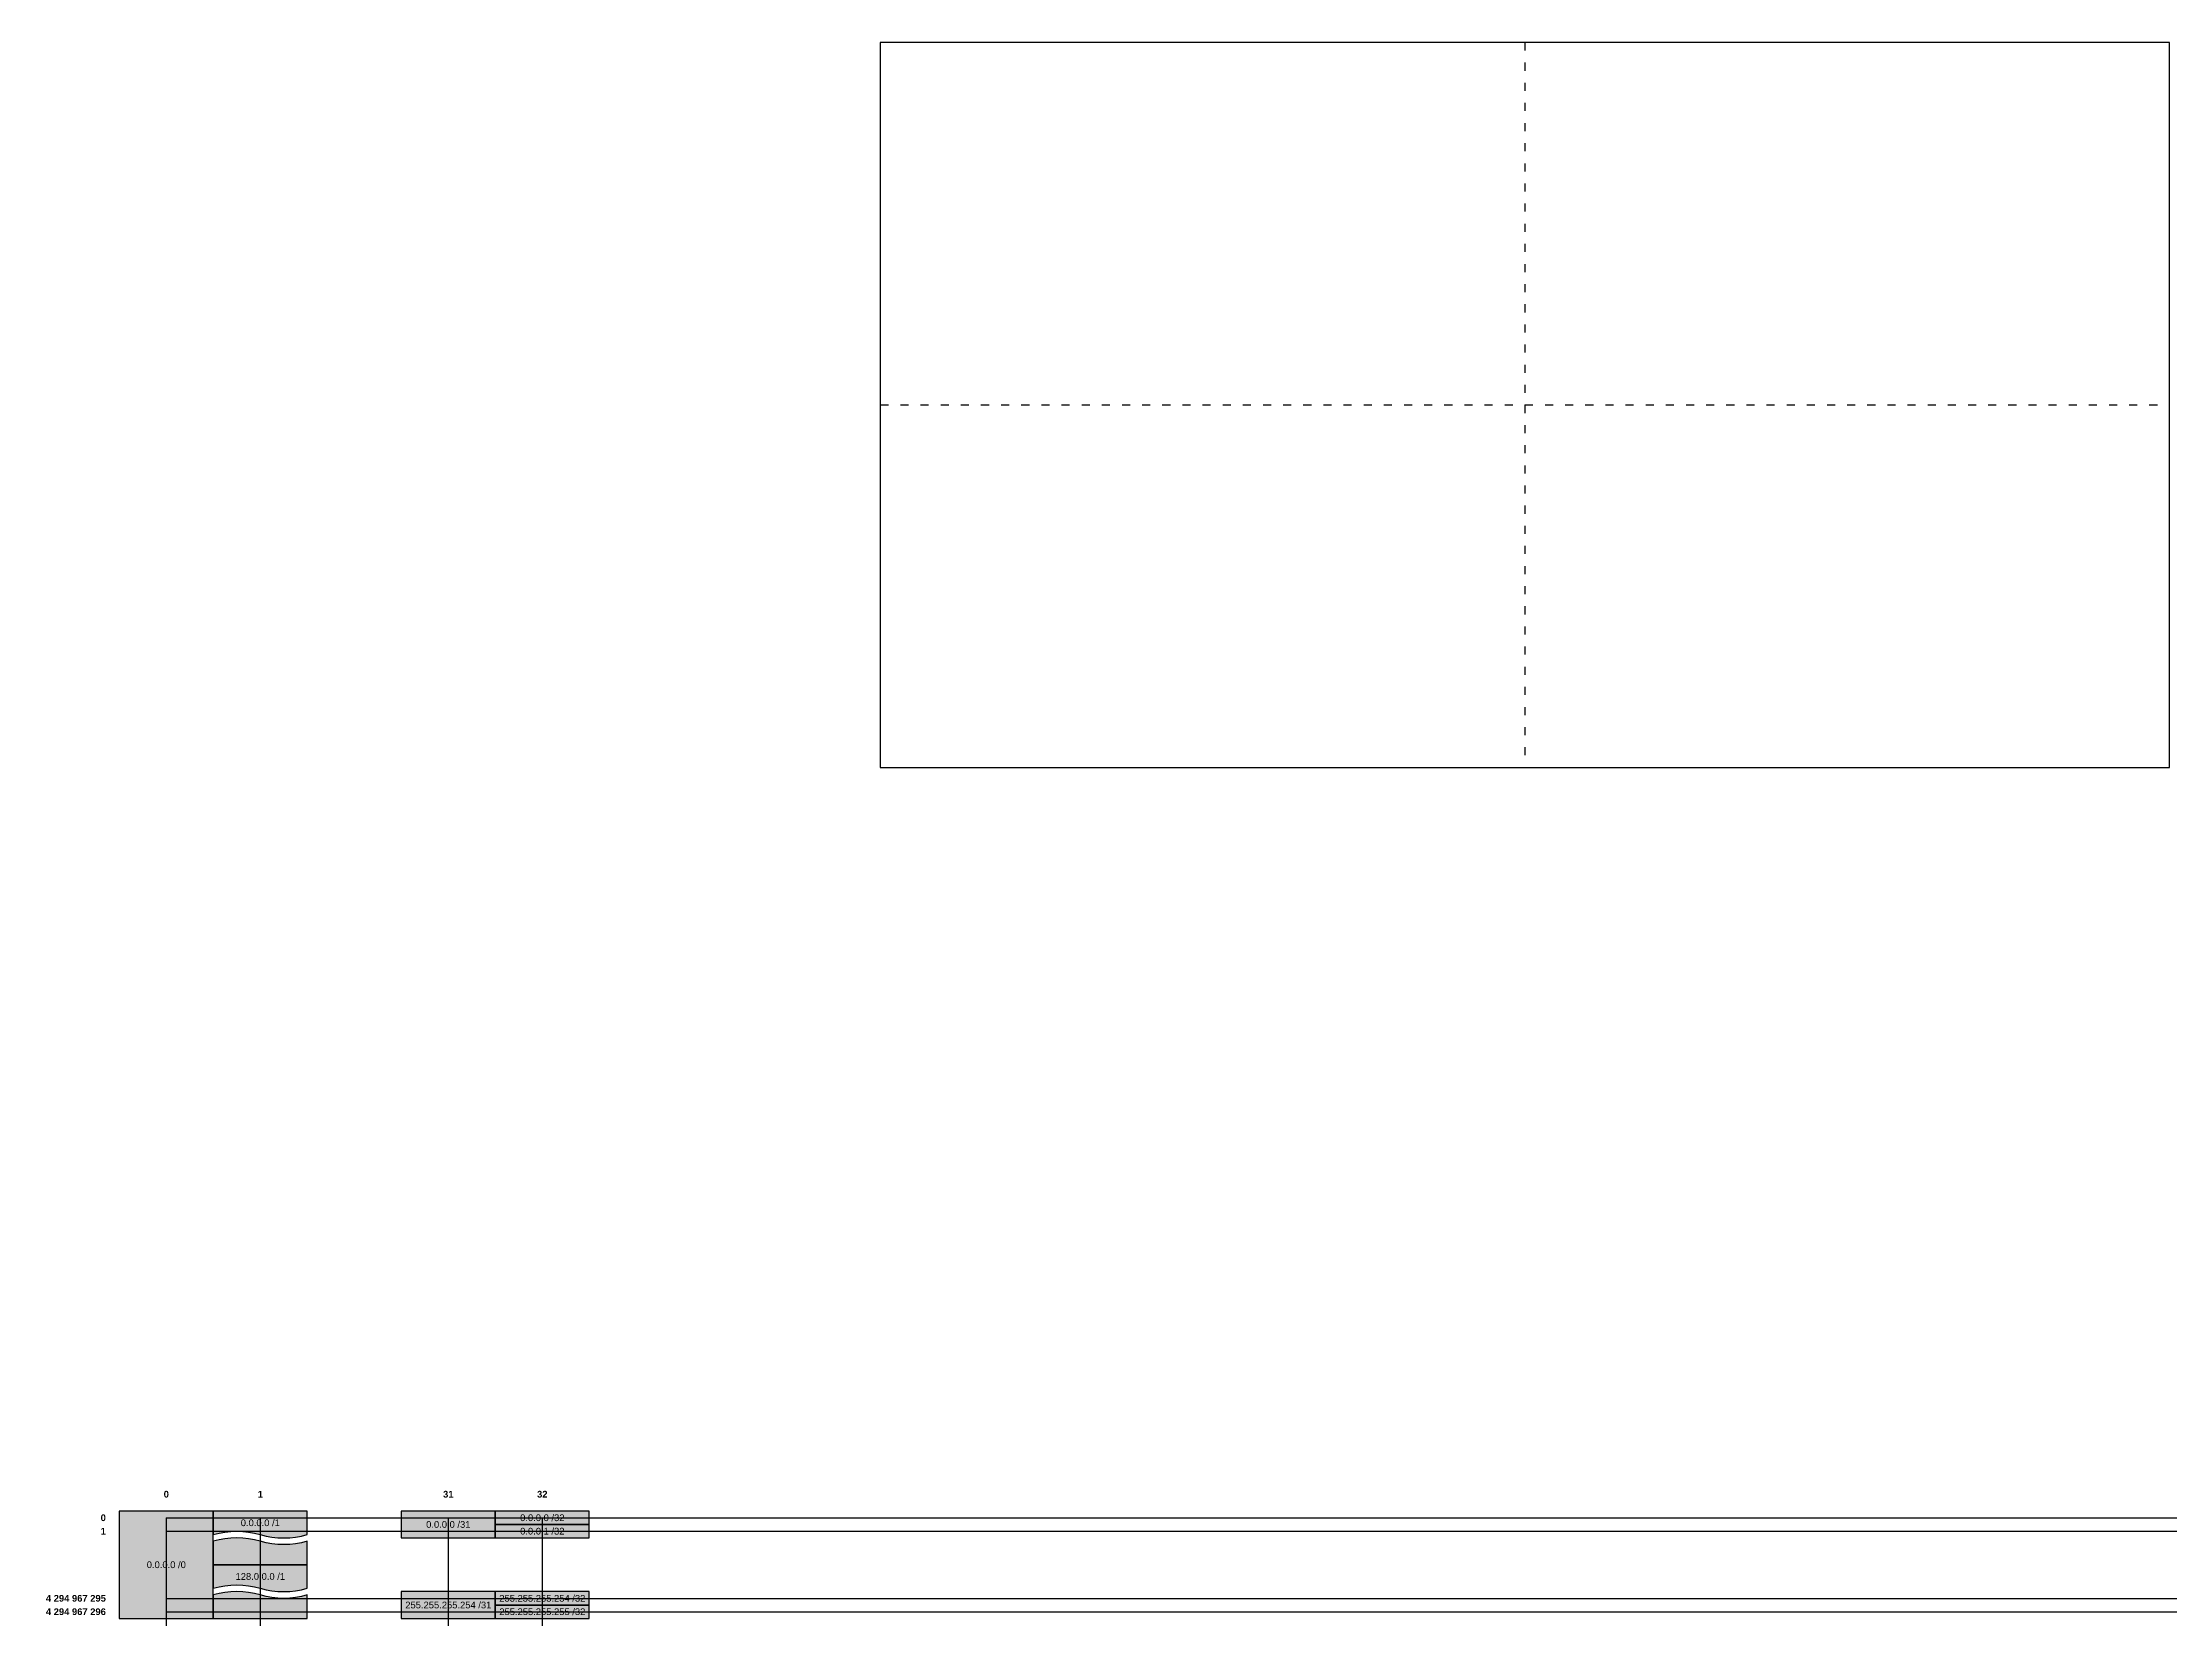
# Model space of a CAD drawing. Header units: millimetres. Extents: x 4074 to 7242, y 2955 to 5302.
import ezdxf

# ---------------------------------------------------------------- set-up
doc = ezdxf.new("R2010")
doc.units = ezdxf.units.MM
doc.linetypes.add('ACAD_ISO03W100', pattern=[30, 12, -18])
doc.styles.get("Standard").update_dxf_attribs({"font": 'arial.ttf'})

msp = doc.modelspace()

# ---------------------------------------------------------------- hatches: boundary and pattern name
at = {"transparency": 33554559}
h = msp.add_hatch(color=9, dxfattribs=at)
h.dxf.hatch_style = 1
h.paths.add_polyline_path([(4328.467355204288, 3114.507883939525), (4188.467355204288, 3114.507883939525), (4188.467355204288, 2954.507883939525), (4328.467355204288, 2954.507883939525)])
h = msp.add_hatch(color=9, dxfattribs=at)
h.dxf.hatch_style = 1
edge = h.paths.add_edge_path()
edge.add_line((4468.467355204288, 3114.507883939525), (4328.467355204288, 3114.507883939525))
edge.add_line((4328.467355204288, 3114.507883939525), (4328.467355204288, 3079.507883939525))
edge.add_arc((4363.467355204288, 2959.507883939525), 125, 73.73979529168798, 106.26020470831199, ccw=False)
edge.add_arc((4433.467355204288, 3199.507883939525), 125, 253.739795291688, 286.260204708312)
edge.add_line((4468.467355204288, 3079.507883939525), (4468.467355204288, 3114.507883939525))
h = msp.add_hatch(color=9, dxfattribs=at)
h.dxf.hatch_style = 1
h.paths.add_polyline_path([(4748.467355204288, 3114.507883939525), (4608.467355204288, 3114.507883939525), (4608.467355204288, 3074.507883939525), (4748.467355204288, 3074.507883939525)])
h = msp.add_hatch(color=9, dxfattribs=at)
h.dxf.hatch_style = 1
h.paths.add_polyline_path([(4888.467355204288, 3114.507883939525), (4748.467355204288, 3114.507883939525), (4748.467355204288, 3094.507883939525), (4888.467355204288, 3094.507883939525)])
h = msp.add_hatch(color=9, dxfattribs=at)
h.dxf.hatch_style = 1
edge = h.paths.add_edge_path()
edge.add_line((4328.467355204288, 3034.507883939525), (4468.467355204288, 3034.507883939525))
edge.add_line((4468.467355204288, 3034.507883939525), (4468.467355204288, 3069.507883939525))
edge.add_arc((4433.467355204288, 3189.507883939525), 125, 253.73979529168798, 286.26020470831196, ccw=False)
edge.add_arc((4363.467355204288, 2949.507883939525), 125, 73.73979529168804, 106.2602047083119)
edge.add_line((4328.467355204288, 3069.507883939525), (4328.467355204288, 3034.507883939525))
h = msp.add_hatch(color=9, dxfattribs=at)
h.dxf.hatch_style = 1
h.paths.add_polyline_path([(4888.467355204288, 3094.507883939525), (4748.467355204288, 3094.507883939525), (4748.467355204288, 3074.507883939525), (4888.467355204288, 3074.507883939525)])
h = msp.add_hatch(color=9, dxfattribs=at)
h.dxf.hatch_style = 1
edge = h.paths.add_edge_path()
edge.add_line((4468.467355204288, 3034.507883939525), (4328.467355204288, 3034.507883939525))
edge.add_line((4328.467355204288, 3034.507883939525), (4328.467355204288, 2999.507883939525))
edge.add_arc((4363.467355204288, 2879.507883939525), 125, 73.73979529168798, 106.26020470831199, ccw=False)
edge.add_arc((4433.467355204288, 3119.507883939525), 125, 253.739795291688, 286.260204708312)
edge.add_line((4468.467355204288, 2999.507883939525), (4468.467355204288, 3034.507883939525))
h = msp.add_hatch(color=9, dxfattribs=at)
h.dxf.hatch_style = 1
edge = h.paths.add_edge_path()
edge.add_line((4328.467355204288, 2954.507883939525), (4468.467355204288, 2954.507883939525))
edge.add_line((4468.467355204288, 2954.507883939525), (4468.467355204288, 2989.507883939525))
edge.add_arc((4433.467355204288, 3109.507883939525), 125, 253.73979529168798, 286.26020470831196, ccw=False)
edge.add_arc((4363.467355204288, 2869.507883939525), 125, 73.73979529168804, 106.2602047083119)
edge.add_line((4328.467355204288, 2989.507883939525), (4328.467355204288, 2954.507883939525))
h = msp.add_hatch(color=9, dxfattribs=at)
h.dxf.hatch_style = 1
h.paths.add_polyline_path([(4748.467355204288, 2994.507883939525), (4608.467355204288, 2994.507883939525), (4608.467355204288, 2954.507883939525), (4748.467355204288, 2954.507883939525)])
h = msp.add_hatch(color=9, dxfattribs=at)
h.dxf.hatch_style = 1
h.paths.add_polyline_path([(4888.467355204288, 2994.507883939525), (4748.467355204288, 2994.507883939525), (4748.467355204288, 2974.507883939525), (4888.467355204288, 2974.507883939525)])
h = msp.add_hatch(color=9, dxfattribs=at)
h.dxf.hatch_style = 1
h.paths.add_polyline_path([(4888.467355204288, 2974.507883939525), (4748.467355204288, 2974.507883939525), (4748.467355204288, 2954.507883939525), (4888.467355204288, 2954.507883939525)])

# ---------------------------------------------------------------- linework, layer by layer
at = {"color": 9}
for p, direction in [((4258.467355204288, 3104.507883939525), (0, -1)), ((4258.467355204288, 3104.507883939525), (1, 0)), ((4398.467355204288, 3104.507883939525), (0, -1)), ((4678.467355204288, 3104.507883939525), (0, -1)), ((4818.467355204288, 3104.507883939525), (0, -1)), ((4258.467355204288, 3084.507883939525), (1, 0)), ((4258.467355204288, 2984.507883939525), (1, 0)), ((4258.467355204288, 2964.507883939525), (1, 0))]:
    msp.add_ray(p, direction, dxfattribs=at)
for points in [[(5321.807680137338, 4222.495946863599), (7241.807680137338, 4222.495946863599), (7241.807680137338, 5302.495946863599), (5321.807680137338, 5302.495946863599)], [(4328.467355204288, 3114.507883939525), (4188.467355204288, 3114.507883939525), (4188.467355204288, 2954.507883939525), (4328.467355204288, 2954.507883939525)], [(4748.467355204288, 3114.507883939525), (4608.467355204288, 3114.507883939525), (4608.467355204288, 3074.507883939525), (4748.467355204288, 3074.507883939525)], [(4888.467355204288, 3114.507883939525), (4748.467355204288, 3114.507883939525), (4748.467355204288, 3094.507883939525), (4888.467355204288, 3094.507883939525)], [(4888.467355204288, 3094.507883939525), (4748.467355204288, 3094.507883939525), (4748.467355204288, 3074.507883939525), (4888.467355204288, 3074.507883939525)], [(4748.467355204288, 2994.507883939525), (4608.467355204288, 2994.507883939525), (4608.467355204288, 2954.507883939525), (4748.467355204288, 2954.507883939525)], [(4888.467355204288, 2994.507883939525), (4748.467355204288, 2994.507883939525), (4748.467355204288, 2974.507883939525), (4888.467355204288, 2974.507883939525)], [(4888.467355204288, 2974.507883939525), (4748.467355204288, 2974.507883939525), (4748.467355204288, 2954.507883939525), (4888.467355204288, 2954.507883939525)]]:
    msp.add_lwpolyline(points, close=True)
at = {"linetype": 'ACAD_ISO03W100'}
for points in [[(6281.807680137338, 5302.495946863599), (6281.807680137338, 4222.495946863599)], [(5321.807680137338, 4762.495946863599), (7241.807680137338, 4762.495946863599)]]:
    msp.add_lwpolyline(points, dxfattribs=at)
for points in [[(4468.467355204288, 3114.507883939525), (4328.467355204288, 3114.507883939525), (4328.467355204288, 3079.507883939525, -0.1428571428571428), (4398.467355204288, 3079.507883939525, 0.1428571428571428), (4468.467355204288, 3079.507883939525)], [(4328.467355204288, 3034.507883939525), (4468.467355204288, 3034.507883939525), (4468.467355204288, 3069.507883939525, -0.1428571428571428), (4398.467355204288, 3069.507883939525, 0.1428571428571428), (4328.467355204288, 3069.507883939525)], [(4468.467355204288, 3034.507883939525), (4328.467355204288, 3034.507883939525), (4328.467355204288, 2999.507883939525, -0.1428571428571428), (4398.467355204288, 2999.507883939525, 0.1428571428571428), (4468.467355204288, 2999.507883939525)], [(4328.467355204288, 2954.507883939525), (4468.467355204288, 2954.507883939525), (4468.467355204288, 2989.507883939525, -0.1428571428571428), (4398.467355204288, 2989.507883939525, 0.1428571428571428), (4328.467355204288, 2989.507883939525)]]:
    msp.add_lwpolyline(points, format="xyb", close=True)

# ---------------------------------------------------------------- texts
at = {"char_height": 10, "attachment_point": 5}
for s, insert in [('0.0.0.0 /32', (4818.467355204288, 3104.507883939525)), ('0.0.0.0 /1', (4398.467355204288, 3097.007883939525)), ('0.0.0.0 /31', (4678.467355204288, 3094.507883939525)), ('0.0.0.1 /32', (4818.467355204288, 3084.507883939525)), ('0.0.0.0 /0', (4258.467355204288, 3034.507883939525)), ('128.0.0.0 /1', (4398.467355204288, 3017.007883939525)), ('255.255.255.254 /31', (4678.467355204288, 2974.507883939525)), ('255.255.255.254 /32', (4818.467355204288, 2984.507883939525)), ('255.255.255.255 /32', (4818.467355204288, 2964.507883939525))]:
    msp.add_mtext(s, dxfattribs=dict(at, insert=insert))

# ---------------------------------------------------------------- next in the draw order: texts
at = {"char_height": 10, "bg_fill": 3, "box_fill_scale": 1.5, "bg_fill_color": 256, "bg_fill_transparency": 0}
for s, insert, attachment_point in [('{\\fArial|b1|i0|c204|p34;0}', (4258.467355204288, 3134.507883939525), 8), ('{\\fArial|b1|i0|c204|p34;1}', (4398.467355204288, 3134.507883939525), 8), ('{\\fArial|b1|i0|c204|p34;31}', (4678.467355204288, 3134.507883939525), 8), ('{\\fArial|b1|i0|c204|p34;32}', (4818.467355204288, 3134.507883939525), 8), ('{\\fArial|b1|i0|c204|p34;0}', (4168.467355204288, 3104.507883939525), 6), ('{\\fArial|b1|i0|c204|p34;4\\~294\\~967\\~295}', (4168.467355204288, 2984.507883939525), 6)]:
    msp.add_mtext(s, dxfattribs=dict(at, insert=insert, attachment_point=attachment_point))

# ---------------------------------------------------------------- next in the draw order: texts
at = {"char_height": 10, "attachment_point": 6, "bg_fill": 3, "box_fill_scale": 1.5, "bg_fill_color": 256, "bg_fill_transparency": 0}
for s, insert in [('{\\fArial|b1|i0|c204|p34;1}', (4168.467355204288, 3084.507883939525)), ('{\\fArial|b1|i0|c204|p34;4\\~294\\~967\\~296}', (4168.467355204288, 2964.507883939525))]:
    msp.add_mtext(s, dxfattribs=dict(at, insert=insert))

doc.saveas('drawing.dxf')
